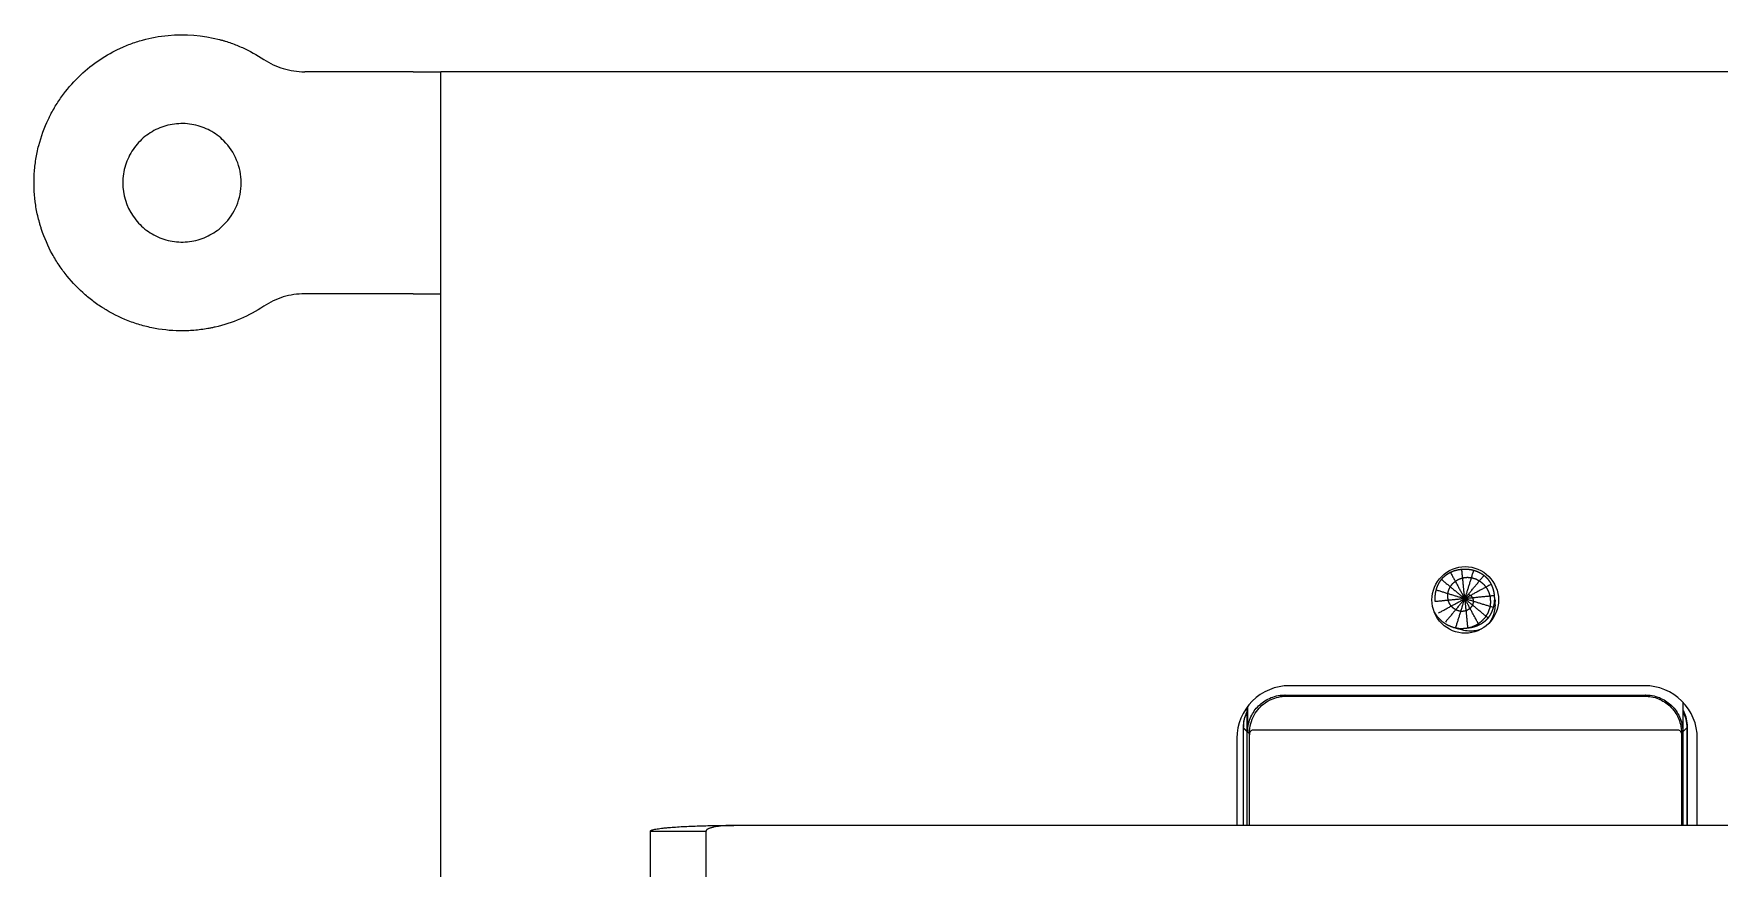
# Model space of a CAD drawing. Header units: millimetres. Extents: x 181 to 381, y 0 to 208.
# Drawn here: x 181.19 to 226.75, y 185.42 to 207.96 of the extents above; entities that cross this region are included whole.
import ezdxf

# ---------------------------------------------------------------- set-up
doc = ezdxf.new("R2010")
doc.units = ezdxf.units.MM
doc.layers.add('Make2D$可见线$曲线', color=7, linetype='Continuous', true_color=0x000000)

msp = doc.modelspace()

# ---------------------------------------------------------------- linework, layer by layer
at = {"layer": 'Make2D$可见线$曲线', "color": 18, "lineweight": -3, "true_color": 0x000000}
for points, degree, knots in [([(182.399, 206.795), (182.716, 207.106), (183.075, 207.357), (183.501, 207.56), (183.529, 207.573), (183.583, 207.598), (183.664, 207.633), (183.854, 207.709), (184.241, 207.835), (184.585, 207.898), (185.289, 207.965), (185.753, 207.927), (186.238, 207.801), (186.263, 207.794), (186.316, 207.779), (186.396, 207.755), (186.579, 207.695), (186.935, 207.553), (187.224, 207.394), (187.409, 207.271)], 3, [0, 0, 0, 0, 1.365041, 1.365041, 1.450356, 1.450356, 1.535671, 1.706301, 2.047561, 2.730082, 2.730082, 4.095122, 4.095122, 4.180437, 4.180437, 4.265752, 4.436383, 4.777643, 5.460163, 5.460163, 5.460163, 5.460163]), ([(187.409, 207.271), (187.573, 207.163), (187.749, 207.08), (188.125, 206.966), (188.318, 206.938), (188.515, 206.938)], 3, [-1.175602, -1.175602, -1.175602, -1.175602, -0.587801, -0.587801, 0, 0, 0, 0]), ([(187.409, 200.605), (187.004, 200.336), (186.564, 200.147), (186.061, 200.032), (186.027, 200.025), (185.964, 200.012), (185.869, 199.994), (185.648, 199.959), (185.204, 199.923), (184.822, 199.947), (184.439, 200.008), (184.316, 200.034), (184.071, 200.097), (183.71, 200.209), (183.368, 200.372), (183.135, 200.511), (183.123, 200.518), (183.098, 200.534), (183.06, 200.557), (182.974, 200.612), (182.805, 200.729), (182.485, 200.981), (182.242, 201.233), (182.056, 201.462), (182.017, 201.512), (181.945, 201.609), (181.841, 201.757), (181.622, 202.116), (181.478, 202.446), (181.392, 202.706), (181.382, 202.739), (181.363, 202.801), (181.336, 202.894), (181.28, 203.111), (181.202, 203.551), (181.19, 203.934), (181.214, 204.322), (181.228, 204.448), (181.268, 204.698), (181.346, 205.069), (181.476, 205.426), (181.593, 205.672), (181.599, 205.684), (181.612, 205.71), (181.632, 205.75), (181.679, 205.842), (181.779, 206.021), (182.001, 206.363), (182.23, 206.63), (182.399, 206.795)], 3, [0, 0, 0, 0, 1.479038, 1.479038, 1.571478, 1.571478, 1.663918, 1.848798, 2.218557, 2.958076, 2.958076, 3.327836, 3.327836, 3.697596, 4.437115, 4.437115, 4.483335, 4.483335, 4.529554, 4.621994, 4.806874, 5.176634, 5.916153, 5.916153, 6.101033, 6.101033, 6.285912, 6.655672, 7.395191, 7.395191, 7.487631, 7.487631, 7.580071, 7.764951, 8.13471, 8.874229, 8.874229, 9.243989, 9.243989, 9.613748, 10.353267, 10.353267, 10.399487, 10.399487, 10.445707, 10.538147, 10.723027, 11.092787, 11.832306, 11.832306, 11.832306, 11.832306]), ([(186.329, 205.07), (186.218, 205.181), (186.093, 205.274), (185.815, 205.422), (185.671, 205.475), (185.441, 205.521), (185.362, 205.531), (185.206, 205.54), (185.128, 205.538), (184.893, 205.516), (184.743, 205.48), (184.453, 205.362), (184.319, 205.284), (184.136, 205.137), (184.077, 205.082), (183.97, 204.966), (183.92, 204.904), (183.786, 204.707), (183.716, 204.563), (183.622, 204.257), (183.598, 204.099), (183.598, 203.938)], 3, [-3.780725, -3.780725, -3.780725, -3.780725, -3.308134, -3.308134, -2.835544, -2.835544, -2.599248, -2.599248, -2.362953, -2.362953, -1.890362, -1.890362, -1.417772, -1.417772, -1.181476, -1.181476, -0.945181, -0.945181, -0.472591, -0.472591, 0, 0, 0, 0]), ([(186.798, 203.938), (186.798, 204.151), (186.757, 204.355), (186.594, 204.748), (186.479, 204.919), (186.329, 205.07)], 3, [0, 0, 0, 0, 0.632635, 0.632635, 1.265271, 1.265271, 1.265271, 1.265271]), ([(183.598, 203.938), (183.598, 203.616), (183.695, 203.302), (183.966, 202.905), (184.073, 202.789), (184.259, 202.64), (184.322, 202.597), (184.456, 202.518), (184.526, 202.484), (184.743, 202.396), (184.894, 202.359), (185.205, 202.33), (185.364, 202.339), (185.672, 202.402), (185.817, 202.454), (186.092, 202.602), (186.218, 202.696), (186.33, 202.807)], 3, [0, 0, 0, 0, 0.948378, 0.948378, 1.422567, 1.422567, 1.659661, 1.659661, 1.896756, 1.896756, 2.370944, 2.370944, 2.845133, 2.845133, 3.319322, 3.319322, 3.793511, 3.793511, 3.793511, 3.793511]), ([(186.33, 202.807), (186.479, 202.956), (186.595, 203.129), (186.757, 203.52), (186.798, 203.726), (186.798, 203.938)], 3, [-1.264502, -1.264502, -1.264502, -1.264502, -0.632251, -0.632251, 0, 0, 0, 0]), ([(188.515, 200.938), (188.318, 200.938), (188.125, 200.91), (187.749, 200.796), (187.573, 200.713), (187.409, 200.605)], 3, [-1.175603, -1.175603, -1.175603, -1.175603, -0.587801, -0.587801, 0, 0, 0, 0]), ([(191.448, 200.938), (191.548, 200.938), (191.643, 200.938), (191.827, 200.938), (191.908, 200.938), (192.118, 200.938), (192.198, 200.938), (192.198, 200.938)], 3, [-1.197069, -1.197069, -1.197069, -1.197069, -0.897802, -0.897802, -0.598535, -0.598535, 0, 0, 0, 0]), ([(220.785, 192.67), (220.785, 192.909), (220.69, 193.137), (220.352, 193.475), (220.123, 193.57), (219.885, 193.57), (219.646, 193.57), (219.417, 193.475), (219.079, 193.137), (218.985, 192.909), (218.985, 192.67), (218.985, 192.431), (219.079, 192.202), (219.417, 191.865), (219.646, 191.77), (219.885, 191.77), (220.123, 191.77), (220.352, 191.865), (220.69, 192.202), (220.785, 192.431), (220.785, 192.67)], 3, [0, 0, 0, 0, 0.725169, 0.725169, 1.450339, 1.450339, 1.450339, 2.175508, 2.175508, 2.900677, 2.900677, 2.900677, 3.625847, 3.625847, 4.351016, 4.351016, 4.351016, 5.076185, 5.076185, 5.801354, 5.801354, 5.801354, 5.801354]), ([(219.986, 192.814), (220.002, 192.806), (220.019, 192.798), (220.034, 192.785), (220.048, 192.772), (220.061, 192.755), (220.073, 192.738), (220.082, 192.717), (220.091, 192.697), (220.096, 192.673), (220.1, 192.65), (220.1, 192.624), (220.099, 192.599), (220.092, 192.573), (220.086, 192.547), (220.073, 192.522), (220.061, 192.496), (220.042, 192.473), (220.023, 192.45), (219.999, 192.43), (219.975, 192.41), (219.946, 192.396), (219.917, 192.381), (219.884, 192.372), (219.851, 192.363), (219.815, 192.361), (219.78, 192.359), (219.743, 192.365), (219.706, 192.371), (219.67, 192.385), (219.634, 192.398), (219.601, 192.42), (219.567, 192.442), (219.538, 192.471), (219.508, 192.5), (219.484, 192.536), (219.46, 192.572), (219.444, 192.613), (219.427, 192.655), (219.42, 192.7), (219.412, 192.745), (219.413, 192.793), (219.415, 192.84), (219.426, 192.888), (219.438, 192.935), (219.459, 192.981), (219.481, 193.027), (219.512, 193.068), (219.543, 193.11), (219.583, 193.145), (219.624, 193.18), (219.671, 193.207), (219.719, 193.234), (219.773, 193.252), (219.827, 193.269), (219.884, 193.275), (219.942, 193.282), (220.001, 193.276), (220.06, 193.271), (220.118, 193.253), (220.177, 193.235), (220.232, 193.205), (220.286, 193.175), (220.335, 193.134), (220.384, 193.092), (220.424, 193.041), (220.464, 192.989), (220.494, 192.929), (220.524, 192.869), (220.542, 192.803), (220.559, 192.737), (220.563, 192.667), (220.567, 192.597), (220.557, 192.527), (220.546, 192.456), (220.521, 192.387), (220.497, 192.319), (220.458, 192.255), (220.419, 192.192), (220.367, 192.136), (220.315, 192.081), (220.252, 192.036), (220.188, 191.991), (220.116, 191.96), (220.044, 191.928), (219.965, 191.911), (219.887, 191.894), (219.805, 191.893), (219.723, 191.892), (219.641, 191.908), (219.559, 191.924), (219.48, 191.957), (219.402, 191.989), (219.33, 192.038), (219.259, 192.086), (219.197, 192.149), (219.136, 192.212), (219.087, 192.287), (219.039, 192.362)], 2, [0, 0, 0, 1, 1, 2, 2, 3, 3, 4, 4, 5, 5, 6, 6, 7, 7, 8, 8, 9, 9, 10, 10, 11, 11, 12, 12, 13, 13, 14, 14, 15, 15, 16, 16, 17, 17, 18, 18, 19, 19, 20, 20, 21, 21, 22, 22, 23, 23, 24, 24, 25, 25, 26, 26, 27, 27, 28, 28, 29, 29, 30, 30, 31, 31, 32, 32, 33, 33, 34, 34, 35, 35, 36, 36, 37, 37, 38, 38, 39, 39, 40, 40, 41, 41, 42, 42, 43, 43, 44, 44, 45, 45, 46, 46, 47, 47, 48, 48, 48.995748, 48.995748, 48.995748]), ([(219.074, 192.624), (219.074, 192.624), (219.074, 192.624), (219.072, 192.664), (219.07, 192.704), (219.072, 192.745), (219.074, 192.785), (219.079, 192.824), (219.084, 192.864), (219.093, 192.903), (219.102, 192.942), (219.114, 192.98), (219.126, 193.018), (219.142, 193.055), (219.158, 193.091), (219.177, 193.126), (219.196, 193.16), (219.219, 193.192), (219.241, 193.224), (219.267, 193.253), (219.293, 193.282), (219.322, 193.308), (219.351, 193.334), (219.383, 193.356), (219.415, 193.379), (219.449, 193.398), (219.483, 193.417), (219.52, 193.433), (219.556, 193.449)], 2, [18.999953, 18.999953, 18.999953, 19, 19, 20, 20, 21, 21, 22, 22, 23, 23, 24, 24, 25, 25, 26, 26, 27, 27, 28, 28, 29, 29, 30, 30, 31, 31, 32, 32, 32]), ([(219.556, 193.449), (219.594, 193.461), (219.633, 193.473), (219.672, 193.482), (219.712, 193.491), (219.752, 193.496), (219.792, 193.501), (219.832, 193.503), (219.873, 193.505), (219.913, 193.503), (219.953, 193.501), (219.993, 193.496), (220.032, 193.491), (220.071, 193.482), (220.11, 193.473), (220.148, 193.461), (220.186, 193.449), (220.223, 193.433), (220.259, 193.417), (220.294, 193.398), (220.328, 193.379), (220.36, 193.356), (220.392, 193.334), (220.421, 193.308), (220.45, 193.282), (220.476, 193.253), (220.502, 193.224), (220.524, 193.192), (220.547, 193.161), (220.566, 193.126), (220.585, 193.092), (220.601, 193.055), (220.617, 193.019), (220.629, 192.981), (220.641, 192.942), (220.65, 192.903), (220.659, 192.863), (220.664, 192.823), (220.67, 192.783), (220.671, 192.743), (220.673, 192.703), (220.671, 192.662), (220.67, 192.622), (220.664, 192.582), (220.659, 192.543), (220.65, 192.504), (220.641, 192.465), (220.629, 192.427), (220.617, 192.389), (220.601, 192.352), (220.585, 192.316), (220.566, 192.281), (220.547, 192.247), (220.525, 192.215), (220.502, 192.183), (220.476, 192.154), (220.45, 192.125), (220.421, 192.099), (220.392, 192.073), (220.361, 192.051), (220.329, 192.028), (220.294, 192.009), (220.26, 191.99), (220.224, 191.974), (220.187, 191.958), (220.149, 191.946), (220.111, 191.934), (220.071, 191.925), (220.032, 191.916), (219.991, 191.911), (219.951, 191.906), (219.944, 191.905), (219.937, 191.905)], 2, [-32, -32, -32, -31, -31, -30, -30, -29, -29, -28, -28, -27, -27, -26, -26, -25, -25, -24, -24, -23, -23, -22, -22, -21, -21, -20, -20, -19, -19, -18, -18, -17, -17, -16, -16, -15, -15, -14, -14, -13, -13, -12, -12, -11, -11, -10, -10, -9, -9, -8, -8, -7, -7, -6, -6, -5, -5, -4, -4, -3, -3, -2, -2, -1, -1, 0, 0, 1, 1, 2, 2, 3, 3, 3.172065, 3.172065, 3.172065]), ([(219.872, 192.684), (219.87, 192.689), (219.869, 192.693), (219.87, 192.697), (219.871, 192.701)], 2, [0, 0, 0, 1, 1, 2, 2, 2]), ([(219.875, 192.708), (219.878, 192.71), (219.881, 192.713), (219.886, 192.714), (219.89, 192.715), (219.895, 192.715), (219.9, 192.714), (219.902, 192.713), (219.904, 192.712)], 2, [0, 0, 0, 1, 1, 2, 2, 3, 3, 3.460156, 3.460156, 3.460156]), ([(220.687, 192.598), (220.689, 192.573), (220.69, 192.548), (220.69, 192.524), (220.689, 192.466), (220.682, 192.409), (220.669, 192.353), (220.656, 192.295), (220.636, 192.238), (220.611, 192.184), (220.587, 192.132), (220.557, 192.082), (220.523, 192.036)], 3, [0.0071927, 0.0071927, 0.0071927, 0.0071927, 0.0815585, 0.0815585, 0.0815585, 0.2544044, 0.2544044, 0.2544044, 0.4330482, 0.4330482, 0.4330482, 0.6063001, 0.6063001, 0.6063001, 0.6063001]), ([(220.317, 191.88), (220.279, 191.867), (220.241, 191.855), (220.202, 191.847), (220.143, 191.834), (220.084, 191.827), (220.024, 191.827), (219.966, 191.827), (219.907, 191.832), (219.851, 191.844), (219.81, 191.852), (219.77, 191.864), (219.731, 191.878)], 3, [0.1330751, 0.1330751, 0.1330751, 0.1330751, 0.2528244, 0.2528244, 0.2528244, 0.4327776, 0.4327776, 0.4327776, 0.6072538, 0.6072538, 0.6072538, 0.7315153, 0.7315153, 0.7315153, 0.7315153]), ([(215.134, 190.352), (214.757, 190.352), (214.396, 190.203), (213.861, 189.672), (213.71, 189.311), (213.71, 188.934)], 3, [0, 0, 0, 0, 1.144518, 1.144518, 2.290013, 2.290013, 2.290013, 2.290013]), ([(214.005, 189.1), (214.005, 189.266), (214.077, 189.527), (214.283, 189.822), (214.577, 190.027), (214.838, 190.1), (215.005, 190.1)], 3, [-1.592995, -1.592995, -1.592995, -1.592995, -1.194749, -0.7965, -0.39825, 0, 0, 0, 0]), ([(226.158, 188.934), (226.158, 189.311), (226.007, 189.672), (225.472, 190.203), (225.11, 190.352), (224.734, 190.352)], 3, [0, 0, 0, 0, 1.145495, 1.145495, 2.290013, 2.290013, 2.290013, 2.290013]), ([(224.764, 190.1), (224.931, 190.1), (225.192, 190.027), (225.486, 189.822), (225.692, 189.527), (225.764, 189.266), (225.764, 189.1)], 3, [-1.592989, -1.592989, -1.592989, -1.592989, -1.194741, -0.796492, -0.398244, 0, 0, 0, 0]), ([(213.889, 189.23), (213.891, 189.388), (213.933, 189.534), (213.995, 189.66), (214.005, 189.678)], 3, [-1.5781609, -1.5781609, -1.5781609, -1.5781609, -1.1947503, -1.128933, -1.128933, -1.128933, -1.128933]), ([(213.98, 189.648), (213.979, 189.645), (213.926, 189.529), (213.889, 189.396), (213.889, 189.23)], 3, [-0.4060532, -0.4060532, -0.4060532, -0.4060532, -0.3982504, 0, 0, 0, 0]), ([(225.764, 189.662), (225.771, 189.649), (225.832, 189.524), (225.872, 189.378), (225.872, 189.212)], 3, [-0.4447705, -0.4447705, -0.4447705, -0.4447705, -0.3982501, 0, 0, 0, 0]), ([(225.89, 189.23), (225.89, 189.396), (225.849, 189.543), (225.788, 189.67), (225.78, 189.684)], 3, [-1.5930018, -1.5930018, -1.5930018, -1.5930018, -1.1947513, -1.1434713, -1.1434713, -1.1434713, -1.1434713])]:
    msp.add_open_spline(points, degree=degree, knots=knots, dxfattribs=at)
for points, degree in [([(191.448, 206.938), (189.981, 206.938), (188.515, 206.938)], 2), ([(192.198, 139.922), (192.198, 173.43), (192.198, 206.938)], 2), ([(245.349, 206.938), (219.898, 206.938), (194.448, 206.938)], 2), ([(191.448, 200.938), (189.981, 200.938), (188.515, 200.938)], 2), ([(219.241, 193.224), (219.543, 192.974), (219.846, 192.725)], 2), ([(219.483, 193.417), (219.669, 193.075), (219.856, 192.733)], 2), ([(219.868, 192.736), (219.83, 193.119), (219.792, 193.501)], 2), ([(219.828, 193.267), (219.817, 193.266), (219.807, 193.264)], 2), ([(220.11, 193.473), (219.996, 193.104), (219.882, 192.735)], 2), ([(219.893, 192.73), (220.143, 193.032), (220.392, 193.334)], 2), ([(219.102, 192.942), (219.471, 192.828), (219.84, 192.713)], 2), ([(219.848, 192.727), (219.849, 192.728), (219.85, 192.73)], 2), ([(219.85, 192.73), (219.851, 192.73), (219.853, 192.731)], 2), ([(219.856, 192.733), (219.854, 192.732), (219.853, 192.731)], 2), ([(219.856, 192.733), (219.857, 192.734), (219.859, 192.734)], 2), ([(219.859, 192.734), (219.86, 192.735), (219.862, 192.735)], 2), ([(219.862, 192.735), (219.863, 192.736), (219.865, 192.736)], 2), ([(219.865, 192.736), (219.867, 192.736), (219.868, 192.736)], 2), ([(219.868, 192.736), (219.87, 192.737), (219.872, 192.737)], 2), ([(219.872, 192.737), (219.873, 192.737), (219.875, 192.736)], 2), ([(219.875, 192.736), (219.877, 192.736), (219.878, 192.736)], 2), ([(219.882, 192.735), (219.88, 192.736), (219.878, 192.736)], 2), ([(219.882, 192.735), (219.883, 192.735), (219.885, 192.734)], 2), ([(219.885, 192.734), (219.886, 192.734), (219.888, 192.733)], 2), ([(219.888, 192.733), (219.889, 192.732), (219.891, 192.731)], 2), ([(219.891, 192.731), (219.892, 192.73), (219.893, 192.73)], 2), ([(219.893, 192.73), (219.894, 192.728), (219.896, 192.727)], 2), ([(220.585, 193.092), (220.243, 192.906), (219.901, 192.72)], 2), ([(220.67, 192.783), (220.287, 192.745), (219.905, 192.707)], 2), ([(219.839, 192.7), (219.456, 192.662), (219.074, 192.624)], 2), ([(219.158, 192.315), (219.5, 192.501), (219.842, 192.687)], 2), ([(219.85, 192.677), (219.601, 192.375), (219.351, 192.073)], 2), ([(219.633, 191.934), (219.747, 192.303), (219.862, 192.672)], 2), ([(219.84, 192.713), (219.839, 192.712), (219.839, 192.71)], 2), ([(219.839, 192.707), (219.839, 192.708), (219.839, 192.71)], 2), ([(219.839, 192.704), (219.839, 192.705), (219.839, 192.707)], 2), ([(219.839, 192.7), (219.839, 192.702), (219.839, 192.704)], 2), ([(219.839, 192.697), (219.839, 192.698), (219.839, 192.7)], 2), ([(219.84, 192.694), (219.839, 192.695), (219.839, 192.697)], 2), ([(219.84, 192.713), (219.84, 192.715), (219.841, 192.716)], 2), ([(219.841, 192.69), (219.84, 192.692), (219.84, 192.694)], 2), ([(219.841, 192.716), (219.841, 192.718), (219.842, 192.719)], 2), ([(219.842, 192.687), (219.841, 192.689), (219.841, 192.69)], 2), ([(219.842, 192.719), (219.843, 192.721), (219.844, 192.722)], 2), ([(219.842, 192.687), (219.843, 192.686), (219.844, 192.685)], 2), ([(219.846, 192.725), (219.845, 192.724), (219.844, 192.722)], 2), ([(219.846, 192.682), (219.845, 192.683), (219.844, 192.685)], 2), ([(219.846, 192.725), (219.847, 192.726), (219.848, 192.727)], 2), ([(219.848, 192.68), (219.847, 192.681), (219.846, 192.682)], 2), ([(219.85, 192.677), (219.849, 192.678), (219.848, 192.68)], 2), ([(219.853, 192.676), (219.851, 192.676), (219.85, 192.677)], 2), ([(219.856, 192.674), (219.854, 192.675), (219.853, 192.676)], 2), ([(219.859, 192.673), (219.857, 192.673), (219.856, 192.674)], 2), ([(219.862, 192.672), (219.86, 192.672), (219.859, 192.673)], 2), ([(219.862, 192.672), (219.863, 192.671), (219.865, 192.671)], 2), ([(219.868, 192.67), (219.867, 192.671), (219.865, 192.671)], 2), ([(219.872, 192.67), (219.87, 192.67), (219.868, 192.67)], 2), ([(219.872, 192.703), (219.873, 192.705), (219.875, 192.708)], 2), ([(219.875, 192.67), (219.873, 192.67), (219.872, 192.67)], 2), ([(219.878, 192.671), (219.877, 192.671), (219.875, 192.67)], 2), ([(219.875, 192.67), (219.913, 192.288), (219.951, 191.906)], 2), ([(219.882, 192.672), (219.88, 192.671), (219.878, 192.671)], 2), ([(219.885, 192.673), (219.883, 192.672), (219.882, 192.672)], 2), ([(219.888, 192.674), (219.886, 192.673), (219.885, 192.673)], 2), ([(219.888, 192.674), (219.889, 192.675), (219.891, 192.676)], 2), ([(220.26, 191.99), (220.074, 192.332), (219.888, 192.674)], 2), ([(219.893, 192.677), (219.892, 192.676), (219.891, 192.676)], 2), ([(219.896, 192.68), (219.894, 192.678), (219.893, 192.677)], 2), ([(219.896, 192.727), (219.897, 192.726), (219.898, 192.725)], 2), ([(219.898, 192.682), (219.897, 192.681), (219.896, 192.68)], 2), ([(219.898, 192.725), (219.899, 192.724), (219.9, 192.722)], 2), ([(219.898, 192.682), (219.899, 192.683), (219.9, 192.685)], 2), ([(220.502, 192.183), (220.2, 192.432), (219.898, 192.682)], 2), ([(219.901, 192.72), (219.9, 192.721), (219.9, 192.722)], 2), ([(219.901, 192.687), (219.9, 192.686), (219.9, 192.685)], 2), ([(219.901, 192.72), (219.902, 192.718), (219.902, 192.717)], 2), ([(219.902, 192.69), (219.902, 192.689), (219.901, 192.687)], 2), ([(219.902, 192.717), (219.903, 192.715), (219.903, 192.713)], 2), ([(219.903, 192.694), (219.903, 192.692), (219.902, 192.69)], 2), ([(219.903, 192.713), (219.904, 192.712), (219.904, 192.71)], 2), ([(219.903, 192.694), (219.904, 192.695), (219.904, 192.697)], 2), ([(220.641, 192.465), (220.272, 192.579), (219.903, 192.694)], 2), ([(219.905, 192.707), (219.904, 192.708), (219.904, 192.71)], 2), ([(219.905, 192.7), (219.904, 192.698), (219.904, 192.697)], 2), ([(219.905, 192.707), (219.905, 192.705), (219.905, 192.703)], 2), ([(219.905, 192.703), (219.905, 192.702), (219.905, 192.7)], 2), ([(214.052, 189.061), (214.051, 189.156), (214.076, 189.337), (214.169, 189.562), (214.306, 189.753), (214.475, 189.898), (214.632, 189.987), (214.838, 190.055), (214.974, 190.069), (215.042, 190.069)], 3), ([(215.005, 190.1), (219.885, 190.1), (224.764, 190.1)], 2), ([(215.042, 190.069), (215.023, 190.084), (215.005, 190.1)], 2), ([(215.042, 190.069), (219.891, 190.069), (224.74, 190.069)], 2), ([(224.734, 190.352), (219.934, 190.352), (215.134, 190.352)], 2), ([(224.764, 190.1), (224.752, 190.084), (224.74, 190.069)], 2), ([(224.74, 190.069), (224.799, 190.069), (224.919, 190.059), (225.111, 190.004), (225.271, 189.919), (225.411, 189.817), (225.565, 189.64), (225.645, 189.49), (225.707, 189.327), (225.734, 189.156), (225.734, 189.061)], 3), ([(213.98, 189.766), (213.98, 189.446), (213.98, 189.126)], 2), ([(214.005, 189.1), (214.005, 189.449), (214.005, 189.798)], 2), ([(225.764, 189.912), (225.764, 189.506), (225.764, 189.1)], 2), ([(225.78, 189.122), (225.78, 189.509), (225.78, 189.895)], 2), ([(213.889, 189.212), (213.889, 189.218), (213.889, 189.224), (213.889, 189.23)], 3), ([(213.889, 189.212), (213.935, 189.166), (213.98, 189.12)], 2), ([(213.889, 186.58), (213.889, 187.896), (213.889, 189.212)], 2), ([(214.005, 189.343), (213.989, 189.276), (213.98, 189.202), (213.98, 189.12)], 3), ([(213.98, 189.12), (213.98, 187.85), (213.98, 186.58)], 2), ([(214.005, 189.1), (214.028, 189.08), (214.052, 189.061)], 2), ([(214.052, 189.021), (214.052, 189.038), (214.056, 189.064), (214.069, 189.102), (214.09, 189.132), (214.117, 189.154), (214.14, 189.16), (214.152, 189.16)], 3), ([(214.152, 189.16), (219.893, 189.16), (225.634, 189.16)], 2), ([(225.634, 189.16), (225.646, 189.16), (225.668, 189.153), (225.697, 189.131), (225.718, 189.098), (225.73, 189.059), (225.733, 189.03), (225.733, 189.015)], 3), ([(225.734, 189.061), (225.749, 189.08), (225.764, 189.1)], 2), ([(225.78, 189.12), (225.78, 189.186), (225.775, 189.247), (225.764, 189.303)], 3), ([(225.78, 189.12), (225.826, 189.166), (225.872, 189.212)], 2), ([(225.78, 186.58), (225.78, 187.85), (225.78, 189.12)], 2), ([(225.872, 189.212), (225.872, 187.896), (225.872, 186.58)], 2), ([(225.89, 186.58), (225.89, 187.905), (225.89, 189.23)], 2), ([(213.71, 188.934), (213.71, 187.757), (213.71, 186.58)], 2), ([(214.052, 189.061), (214.052, 189.056), (214.052, 189.045), (214.052, 189.034), (214.052, 189.025), (214.052, 189.021)], 3), ([(214.052, 186.58), (214.052, 187.801), (214.052, 189.021)], 2), ([(225.733, 189.015), (225.733, 187.798), (225.733, 186.58)], 2), ([(225.734, 189.061), (225.734, 189.061), (225.734, 189.061), (225.734, 189.061)], 3), ([(226.158, 186.58), (226.158, 187.757), (226.158, 188.934)], 2), ([(197.862, 186.424), (198.612, 186.424), (199.362, 186.424)], 2), ([(197.862, 184.615), (197.862, 185.52), (197.862, 186.424)], 2), ([(199.362, 186.424), (199.362, 185.52), (199.362, 184.615)], 2), ([(239.689, 186.58), (219.9, 186.58), (200.112, 186.58)], 2)]:
    msp.add_open_spline(points, degree=degree, dxfattribs=at)
for points, weights, knots in [([(191.448, 206.938), (191.759, 206.938), (191.978, 206.938), (192.198, 206.938), (192.198, 206.938)], [1, 0.923879427389, 1, 0.923879427389, 1], [-1.178097, -1.178097, -1.178097, -0.589048, -0.589048, 0, 0, 0]), ([(194.448, 206.938), (193.516, 206.938), (192.857, 206.938), (192.198, 206.938), (192.198, 206.938)], [1, 0.923879493354, 1, 0.923879493354, 1], [-3.534293, -3.534293, -3.534293, -1.767146, -1.767146, 0, 0, 0])]:
    msp.add_rational_spline(points, weights, degree=2, knots=knots, dxfattribs=at)
for points, weights in [([(220.691, 192.67), (220.691, 192.646), (220.689, 192.622), (220.687, 192.598)], [0.99999545602, 0.999332416463, 0.999333931123, 1]), ([(219.731, 191.878), (219.686, 191.887), (219.641, 191.9), (219.598, 191.917)], [1, 0.983645819982, 0.969871576597, 0.958677269845]), ([(197.862, 186.424), (197.862, 186.515), (198.794, 186.58), (200.112, 186.58)], [1, 0.804737854124, 0.804737854124, 1]), ([(200.112, 186.58), (199.672, 186.58), (199.362, 186.515), (199.362, 186.424)], [1, 0.804737854124, 0.804737854124, 1])]:
    msp.add_rational_spline(points, weights, degree=3, dxfattribs=at)

doc.saveas('drawing.dxf')
